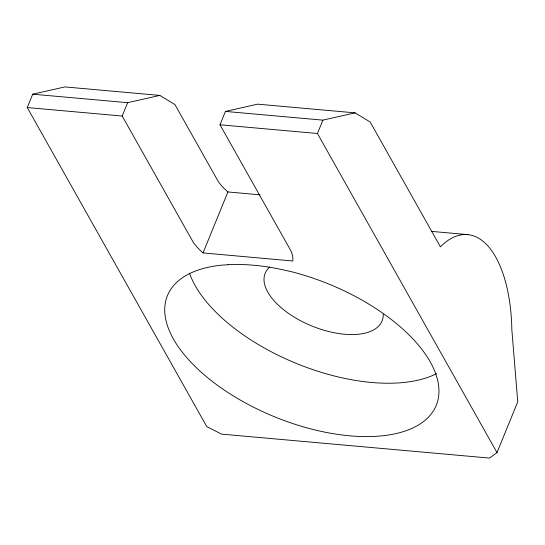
<?xml version="1.0" encoding="UTF-8"?>
<svg xmlns="http://www.w3.org/2000/svg" width="545" height="545" viewBox="0 0 545 545"><rect width="100%" height="100%" fill="white"/><g stroke="black" fill="none" stroke-linecap="round" stroke-linejoin="round"><path stroke-width="0.82" d="M159.849 95.416L127.659 102.678L122.203 116.044L193.209 242.232A55.481 27.407 22.2 0 0 203.033 252.921L292.788 261A55.481 27.407 22.2 0 0 290.989 250.972L219.989 124.785L225.439 111.425L257.635 104.156L355.088 112.87L370.171 122.012L440.394 246.803A117.379 53.935 -84.9 0 1 511.85 329.827L517.75 401.815L497.013 452.623L489.478 458.079L221.617 434.127L206.821 426.674L27.25 107.549L32.707 94.19L64.896 86.921L159.849 95.416L174.931 104.558L218.095 181.253A55.481 27.407 22.2 0 0 227.919 191.949L260.094 194.844M203.033 252.921L227.919 191.949M497.013 452.623L317.442 133.498L322.899 120.138L355.088 112.87M32.707 94.19L127.659 102.678M225.439 111.425L322.899 120.138M27.25 107.549L122.203 116.044M219.989 124.785L317.442 133.498M431.613 231.393L467.992 234.65M383.224 314.138A63.118 31.181 22.2 0 1 311.031 325.658A63.118 31.181 22.2 0 1 269.823 266.948M436.62 373.625A145.168 71.702 22.2 0 1 296.875 363.658A145.168 71.702 22.2 0 1 189.503 273.147M228.13 264.72L220.289 265.272A145.168 71.702 22.2 0 0 224.853 390.472A145.168 71.702 22.2 0 0 434.392 409.206A145.168 71.702 22.2 0 0 291.084 271.608L281.533 269.496A145.168 71.702 22.2 0 0 228.13 264.72"/></g></svg>
